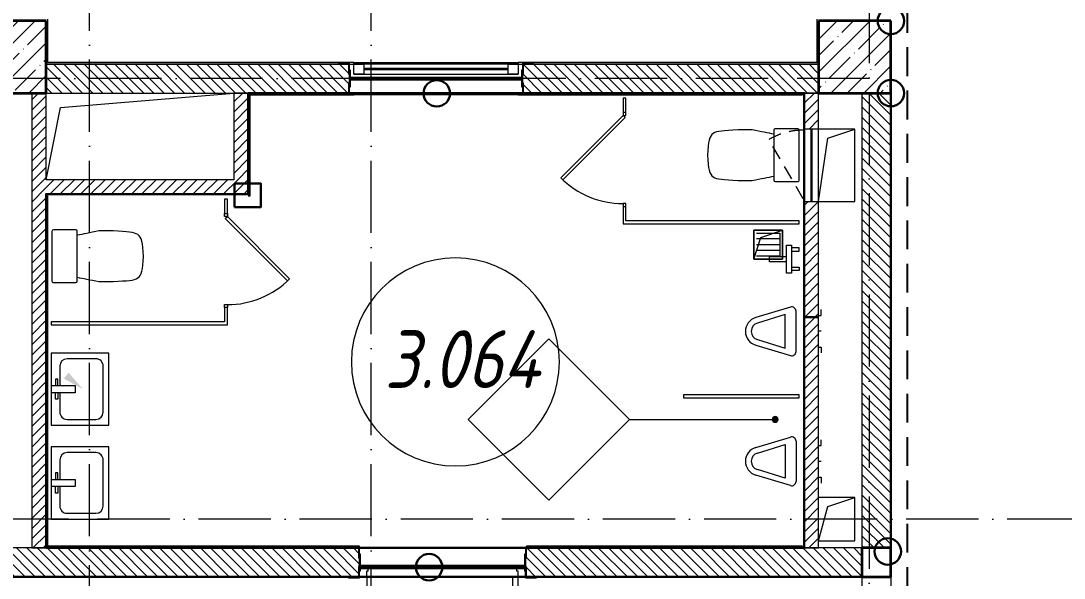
# Model space of a CAD drawing. Header units: millimetres. Extents: x -213536 to 1564669, y -45299 to 942238.
# Drawn here: x 516267 to 523492, y 436026 to 439885 of the extents above; entities that cross this region are included whole.
import ezdxf

# ---------------------------------------------------------------- set-up
doc = ezdxf.new("R2010")
doc.units = ezdxf.units.MM
for name, pattern in [('200_ШТРИХ_ш1п0_6_', [160, 100, -60]), ('50_200_ШТРИХ_1Т_ш5_п1_п1_', [700, 500, -100, 0, -100]), ('Штрих короткий', [300, 150, -150]), ('Штриховая _2 мм - 1 мм_', [300, 200, -100])]:
    doc.linetypes.add(name, pattern=pattern)
for name, color, linetype, lineweight in [('0-1', 7, 'Continuous', 5), ('0-2', 7, 'Continuous', 9), ('2) ПГП 4м', 4, 'Continuous', 30), ('2.1.2) ПГП мини окна 0.9м -', 200, 'Continuous', 53), ('2.2) ПГП двери 2.4 -', 134, 'Continuous', 60), ('3) ЖБ 4м', 3, 'Continuous', 30), ('4) Метл уголки', 6, 'Continuous', 30), ('5) Швы', 2, 'Continuous', 30), ('6) Мини окна 0.4 -', 10, 'Continuous', 30), ('Каркас_Импост', 7, 'Continuous', 13), ('Каркас_Импост-1', 7, 'Continuous', 9), ('Линии', 7, 'Continuous', 9), ('Линии-2', 7, 'Continuous', 5), ('Марки помещений', 7, 'Continuous', 9), ('Несущие колонны', 7, 'Continuous', 9), ('Несущие колонны-1', 7, 'Continuous', 35), ('Обобщенные модели', 7, 'Continuous', 9), ('Общие ребра', 7, 'Continuous', 9), ('Окна', 7, 'Continuous', 9), ('Оси-2', 7, '50_200_ШТРИХ_1Т_ш5_п1_п1_', 9), ('Остекление-1', 7, 'Continuous', 9), ('Открывание в плане-2', 7, '200_ШТРИХ_ш1п0_6_', 9), ('Открывание-1', 7, 'Continuous', 9), ('Панель', 7, 'Continuous', 13), ('Перемычка-1', 7, 'Штрих короткий', 9), ('Стены', 7, 'Continuous', 9), ('Стены-1', 7, 'Continuous', 13), ('Текстовые примечания', 7, 'Continuous', 9), ('Штриховка разреза-1', 7, 'Continuous', 9)]:
    doc.layers.add(name, color=color, linetype=linetype, lineweight=lineweight)
for name, color, linetype, lineweight, true_color in [('Каркас_Импост-2', 7, 'Continuous', 9, 0xaaaaaa), ('Открывание-2', 7, 'Continuous', 9, 0xaaaaaa), ('Панель-1', 7, 'Continuous', 9, 0xaaaaaa), ('Проем-1', 7, 'Continuous', 9, 0xaaaaaa), ('Сантехнические приборы-1', 7, 'Continuous', 9, 0xaaaaaa), ('СТ-1_1', 7, 'Штриховая _2 мм - 1 мм_', 90, 0x888888), ('Стены-2', 7, 'Continuous', 9, 0xaaaaaa), ('Элементы узлов-1', 7, 'Continuous', 9, 0x3b3b3b)]:
    doc.layers.add(name, color=color, linetype=linetype, lineweight=lineweight, true_color=true_color)
doc.layers.get('0-2').off()
doc.styles.add('ISOCPEUR_I_2', font='isocpeui.ttf', dxfattribs={"width": 0.85, "height": 2.3})
pattern_1 = [(45, (0, 0), (-35.35534, 35.35534), [])]
pattern_2 = [(135, (0, 0), (-35.35534, -35.35534), [])]

# ---------------------------------------------------------------- blocks, each defined once
blk = doc.blocks.new('Ось 3 этаж')
at = {"layer": 'Оси-2'}
for p, q in [((518692.1, 423014.8), (518692.1, 477896.8)), ((522142.1, 477896.8), (522142.1, 423014.8)), ((516742.1, 423014.8), (516742.1, 476626.8)), ((522142.1, 439485.4), (501097.4, 439485.4)), ((536900.4, 436435.4), (428373.3, 436435.4))]:
    blk.add_line(p, q, dxfattribs=at)
blk = doc.blocks.new('BSC_Колонна _Прямоугольная - 500х500-V7-АИ2_03_План отделки стен 3-го этажа _Часть 2_')
at = {"layer": 'Несущие колонны'}
h = blk.add_hatch(dxfattribs=at)
h.set_pattern_fill('FP_14', color=256, style=0, pattern_type=2)
h.set_pattern_definition([(45, (-91350, -14400), (-114.04925, 114.04925), []), (45, (-91235.95, -14400), (-114.04925, 114.04925), [201.613, -40.323, 3.353, -36.97])])
h.paths.add_polyline_path([(-250, -250), (250, -250), (250, 250), (-250, 250)], flags=0)
at = {"layer": 'Несущие колонны-1'}
for p, q in [((250, 250), (-250, 250)), ((-250, 250), (-250, -250)), ((250, -250), (250, 250)), ((-250, -250), (250, -250))]:
    blk.add_line(p, q, dxfattribs=at)
blk = doc.blocks.new('BSC_Колонна _Прямоугольная - 500х500-V18-АИ2_03_План отделки стен 3-го этажа _Часть 2_')
at = {"layer": 'Несущие колонны'}
h = blk.add_hatch(dxfattribs=at)
h.set_pattern_fill('FP_26', color=256, style=0, pattern_type=2)
h.set_pattern_definition([(45, (-85500, -14400), (-114.04925, 114.04925), []), (45, (-85385.95, -14400), (-114.04925, 114.04925), [201.613, -40.323, 3.353, -36.97])])
h.paths.add_polyline_path([(-87, -250), (250, -250), (250, 250), (-250, 250), (-250, -250)], flags=0)
at = {"layer": 'Несущие колонны-1'}
for p, q in [((250, 250), (-250, 250)), ((-250, 250), (-250, -250)), ((250, -250), (250, 250)), ((-250, -250), (250, -250))]:
    blk.add_line(p, q, dxfattribs=at)
blk = doc.blocks.new('Дверь_СКБ_1Ст_Внутренняя_ШЕР - СОШ_Д-12_Дв_1150x2100h_С_У учеников_ душевые-28656500-АИ2_03_План отделки стен 3-го этажа _Часть 2_')
at = {"layer": 'Каркас_Импост'}
for p, q in [((-512.5, 100), (-562.5, 100)), ((-562.5, 100), (-562.5, 20)), ((-512.5, 100), (-512.5, 60)), ((587.5, 100), (537.5, 100)), ((537.5, 100), (537.5, 60)), ((587.5, 100), (587.5, 20)), ((-502.5, 20), (-562.5, 20)), ((-512.5, 60), (-502.5, 60)), ((-502.5, 60), (-502.5, 20)), ((527.5, 60), (537.5, 60)), ((527.5, 60), (527.5, 20)), ((587.5, 20), (527.5, 20))]:
    blk.add_line(p, q, dxfattribs=at)
at = {"layer": 'Открывание-1'}
blk.add_arc((-512.5, 100), 1050, 360, 90, dxfattribs=at)
at = {"layer": 'Панель'}
for p, q in [((-512.5, 1150), (-472.5, 1150)), ((-512.5, 1150), (-512.5, 100)), ((-472.5, 100), (-472.5, 1150)), ((-512.5, 100), (-472.5, 100))]:
    blk.add_line(p, q, dxfattribs=at)
blk = doc.blocks.new('SND_Унитаз_Santek_HEO - Santek HEO_ 365х635х785_ выпуск-прямой_ PN4_5_ Х-резьба НР DN15_ К-гл_кон_ П DN100-17949504-АИ2_03_План отделки стен 3-го этажа _Часть 2_')
at = {"layer": 'Сантехнические приборы-1'}
for p, q in [((-175, 423.4), (-175, 325.6)), ((175, 325.6), (175, 423.4)), ((-182.5, 165.8), (-182.5, 10)), ((172.5, 175.8), (-172.5, 175.8)), ((182.5, 10), (182.5, 165.8)), ((-172.5, 0), (172.5, 0))]:
    blk.add_line(p, q, dxfattribs=at)
for centre, start, end in [((-172.5, 165.8), 90, 180), ((172.5, 165.8), 0, 90), ((-172.5, 10), 180, 270), ((172.5, 10), 270, 0)]:
    blk.add_arc(centre, 10, start, end, dxfattribs=at)
for points, knots in [([(0, 634.5), (-96, 631.3), (-168.1, 609.5), (-169.2, 526.5), (-175, 423.4)], [-0.5440111, -0.5440111, -0.5440111, -0.5440111, -0.2757876, 0, 0, 0, 0]), ([(175, 423.4), (169.2, 526.5), (168.1, 609.5), (96, 631.3), (0, 634.5)], [-0.5440111, -0.5440111, -0.5440111, -0.5440111, -0.2682234, 0, 0, 0, 0])]:
    blk.add_open_spline(points, degree=3, knots=knots, dxfattribs=at)
for points in [[(-175, 325.6), (-163, 263.9), (-153.6, 214.5), (-145, 174.9)], [(145, 174.9), (153.6, 214.5), (163, 263.9), (175, 325.6)]]:
    blk.add_open_spline(points, degree=3, dxfattribs=at)
blk = doc.blocks.new('DOR_ДУ_распашная__1Ст_Прямоугольная_ШЕР - Вн_650х2100h_Кабинки С_у-17949507-АИ2_03_План отделки стен 3-го этажа _Часть 2_')
at = {"layer": 'Каркас_Импост-1'}
for p, q in [((-325, 10), (-305, 10)), ((-305, 10), (-305, -10)), ((305, 10), (325, 10)), ((305, -10), (305, 10)), ((-305, -10), (-325, -10)), ((325, -10), (305, -10))]:
    blk.add_line(p, q, dxfattribs=at)
at = {"layer": 'Открывание-2'}
blk.add_arc((305, -10), 610, 180, 225, dxfattribs=at)
at = {"layer": 'Панель-1'}
for p, q in [((-140.5, -427.2), (290.9, 4.1)), ((290.9, 4.1), (305, -10)), ((305, -10), (-126.3, -441.3)), ((-126.3, -441.3), (-140.5, -427.2))]:
    blk.add_line(p, q, dxfattribs=at)
at = {"layer": 'Проем-1'}
for p, q in [((-325, -10), (-325, 10)), ((325, 10), (325, -10))]:
    blk.add_line(p, q, dxfattribs=at)
blk = doc.blocks.new('SND_2D_Раковина1 - 400х300-18442872-АИ2_03_План отделки стен 3-го этажа _Часть 2_')
at = {"layer": 'Сантехнические приборы-1'}
for p, q in [((-250, 220), (-250, -180)), ((250, 220), (-250, 220)), ((250, -180), (250, 220)), ((160, 180), (-160, 180)), ((-210, 130), (-210, -70)), ((210, -70), (210, 130)), ((-25, -180), (-25, -15)), ((-25, -15), (25, -15)), ((25, -15), (25, -180)), ((-160, -120), (-25, -120)), ((-70, -135), (-70, -150)), ((-25, -135), (-70, -135)), ((25, -120), (160, -120)), ((25, -135), (70, -135)), ((70, -135), (70, -150)), ((-250, -180), (250, -180)), ((-70, -150), (-25, -150)), ((70, -150), (25, -150))]:
    blk.add_line(p, q, dxfattribs=at)
for centre, start, end in [((-160, 130), 90, 180), ((160, 130), 360, 90), ((-160, -70), 180, 270), ((160, -70), 270, 360)]:
    blk.add_arc(centre, 50, start, end, dxfattribs=at)
blk = doc.blocks.new('SND_2D_Писуар с инсталляцией - По умолчанию-17910370-АИ2_03_План отделки стен 3-го этажа _Часть 2_')
at = {"layer": 'Сантехнические приборы-1'}
for p, q in [((-95.8, 328.7), (-168.3, 88.8)), ((-57.5, 317.2), (-115.6, 125)), ((115.6, 125), (57.4, 317.4)), ((168.3, 88.7), (95.7, 328.9)), ((-115.6, 125), (115.6, 125)), ((-139.4, 50), (139.6, 50)), ((-109.4, -125), (-149.4, -125)), ((-109.4, -106.9), (-109.4, -125)), ((0.6, -125), (0.6, -106.9)), ((110.6, -106.9), (110.6, -125)), ((110.6, -125), (150.6, -125))]:
    blk.add_line(p, q, dxfattribs=at)
for centre, radius, start, end in [((0, 300), 100, 16.81176, 163.3196), ((0, 300), 60, 16.81176, 163.35778), ((-139.6, 80), 30, 162.99987, 270.42558), ((139.6, 80), 30, 269.99999, 16.8118)]:
    blk.add_arc(centre, radius, start, end, dxfattribs=at)
blk = doc.blocks.new('SND_Унитаз_Santek_HEO - Santek HEO_ 365х635х785_ выпуск-прямой_ PN4_5_ Х-резьба НР DN15_ К-гл_кон_ П DN100-17910376-АИ2_03_План отделки стен 3-го этажа _Часть 2_')
at = {"layer": 'Сантехнические приборы-1'}
for p, q in [((-182.5, -10), (-182.5, -165.8)), ((172.5, 0), (-172.5, 0)), ((182.5, -165.8), (182.5, -10)), ((-172.5, -175.8), (172.5, -175.8)), ((-175, -325.6), (-175, -423.4)), ((175, -423.4), (175, -325.6))]:
    blk.add_line(p, q, dxfattribs=at)
for centre, start, end in [((-172.5, -10), 90, 180), ((172.5, -10), 360, 90), ((-172.5, -165.8), 180, 270), ((172.5, -165.8), 270, 360)]:
    blk.add_arc(centre, 10, start, end, dxfattribs=at)
for points in [[(-145, -174.9), (-153.6, -214.5), (-163, -263.9), (-175, -325.6)], [(175, -325.6), (163, -263.9), (153.6, -214.5), (145, -174.9)]]:
    blk.add_open_spline(points, degree=3, dxfattribs=at)
for points, knots in [([(-175, -423.4), (-169.2, -526.5), (-168.1, -609.5), (-96, -631.3), (0, -634.5)], [0, 0, 0, 0, 0.2757876, 0.5440111, 0.5440111, 0.5440111, 0.5440111]), ([(0, -634.5), (96, -631.3), (168.1, -609.5), (169.2, -526.5), (175, -423.4)], [0, 0, 0, 0, 0.2682234, 0.5440111, 0.5440111, 0.5440111, 0.5440111])]:
    blk.add_open_spline(points, degree=3, knots=knots, dxfattribs=at)
blk = doc.blocks.new('DOR_ДУ_распашная__1Ст_Прямоугольная_ШЕР - Вн_650х2100h_Кабинки С_у-17949503-АИ2_03_План отделки стен 3-го этажа _Часть 2_')
at = {"layer": 'Каркас_Импост-1'}
for p, q in [((-305, 10), (-325, 10)), ((-305, -10), (-305, 10)), ((305, 10), (305, -10)), ((325, 10), (305, 10)), ((-325, -10), (-305, -10)), ((305, -10), (325, -10))]:
    blk.add_line(p, q, dxfattribs=at)
at = {"layer": 'Открывание-2'}
blk.add_arc((305, 10), 610, 135, 180, dxfattribs=at)
at = {"layer": 'Панель-1'}
for p, q in [((-126.3, 441.3), (-140.5, 427.2)), ((305, 10), (-126.3, 441.3)), ((-140.5, 427.2), (290.9, -4.1)), ((290.9, -4.1), (305, 10))]:
    blk.add_line(p, q, dxfattribs=at)
at = {"layer": 'Проем-1'}
for p, q in [((-325, 10), (-325, -10)), ((325, -10), (325, 10))]:
    blk.add_line(p, q, dxfattribs=at)
blk = doc.blocks.new('SND_2D_Писуар с инсталляцией - По умолчанию-21578048-АИ2_03_План отделки стен 3-го этажа _Часть 2_')
at = {"layer": 'Сантехнические приборы-1'}
for p, q in [((-109.4, 125), (-149.4, 125)), ((-109.4, 106.9), (-109.4, 125)), ((0.6, 125), (0.6, 106.9)), ((110.6, 125), (150.6, 125)), ((110.6, 106.9), (110.6, 125)), ((-139.4, -50), (139.6, -50)), ((-95.8, -328.7), (-168.3, -88.8)), ((-115.6, -125), (115.6, -125)), ((-57.5, -317.2), (-115.6, -125)), ((115.6, -125), (57.4, -317.4)), ((168.3, -88.7), (95.7, -328.9))]:
    blk.add_line(p, q, dxfattribs=at)
for centre, radius, start, end in [((-139.6, -80), 30, 89.57442, 197.00013), ((139.6, -80), 30, 343.1882, 90.00001), ((0, -300), 100, 196.6804, 343.18824), ((0, -300), 60, 196.64222, 343.18824)]:
    blk.add_arc(centre, radius, start, end, dxfattribs=at)
blk = doc.blocks.new('120_Окно_СКБ_1Ст - 120_Окно_СКБ_1Ст_c_у 1200x1800_E60-28701336-АИ2_03_План отделки стен 3-го этажа _Часть 2_')
at = {"layer": 'Каркас_Импост'}
for p, q in [((-570, 30), (-570, 100)), ((-570, 100), (-500, 100)), ((-500, 100), (-500, 30)), ((500, 30), (500, 100)), ((500, 100), (570, 100)), ((570, 100), (570, 30)), ((-500, 30), (-570, 30)), ((570, 30), (500, 30))]:
    blk.add_line(p, q, dxfattribs=at)
at = {"layer": 'Каркас_Импост-2'}
for p, q in [((570, 100), (-570, 100)), ((-570, 30), (570, 30))]:
    blk.add_line(p, q, dxfattribs=at)
at = {"layer": 'Остекление-1'}
for p, q in [((500, 70), (-500, 70)), ((500, 60), (-500, 60))]:
    blk.add_line(p, q, dxfattribs=at)
blk = doc.blocks.new('АР_Перемычка - АР_Перемычка-28640938-АИ2_03_План отделки стен 3-го этажа _Часть 2_')
at = {"layer": 'Обобщенные модели'}
blk.add_line((-250, -100), (-243, -100), dxfattribs=at)
blk = doc.blocks.new('154_Стойка_СКБ_Уголок - СМ-2180_200-28268025-АИ2_03_План отделки стен 3-го этажа _Часть 2_')
at = {"layer": 'Обобщенные модели'}
for p, q in [((125, 156), (125, 81)), ((200, 156), (125, 156)), ((131, 81), (131, 150)), ((131, 150), (200, 150)), ((200, 150), (200, 156)), ((125, 81), (131, 81)), ((131, 19), (125, 19)), ((125, 19), (125, -56)), ((131, -50), (131, 19)), ((125, -56), (200, -56)), ((200, -50), (131, -50)), ((200, -56), (200, -50))]:
    blk.add_line(p, q, dxfattribs=at)
blk = doc.blocks.new('Стойка_Влож_Полоса боковая - Полоса-28213942-АИ2_03_План отделки стен 3-го этажа _Часть 2_')
at = {"layer": 'Обобщенные модели'}
for p, q in [((-5, 60), (0, 60)), ((-5, -60), (-5, 60)), ((0, 31), (0, -31)), ((0, -60), (-5, -60))]:
    blk.add_line(p, q, dxfattribs=at)
blk = doc.blocks.new('154_Стойка_СКБ_Уголок - СМ-2480_200-28346303-АИ2_03_План отделки стен 3-го этажа _Часть 2_')
at = {"layer": 'Обобщенные модели'}
for p, q in [((125, 156), (125, 81)), ((200, 156), (125, 156)), ((131, 81), (131, 150)), ((131, 150), (200, 150)), ((200, 150), (200, 156)), ((125, 81), (131, 81)), ((131, 19), (125, 19)), ((125, 19), (125, -56)), ((131, -50), (131, 19)), ((125, -56), (200, -56)), ((200, -50), (131, -50)), ((200, -56), (200, -50))]:
    blk.add_line(p, q, dxfattribs=at)
blk = doc.blocks.new('154_Фахверк_СКБ_Швеллер - Тип_100_3960-28331862-АИ2_03_План отделки стен 3-го этажа _Часть 2_')
at = {"layer": 'Обобщенные модели'}
for p, q in [((175, 50), (125, 50)), ((125, 50), (125, -50)), ((128, 47), (175, 47)), ((128, -47), (128, 47)), ((175, 47), (175, 50)), ((125, -50), (175, -50)), ((175, -47), (128, -47)), ((175, -50), (175, -47))]:
    blk.add_line(p, q, dxfattribs=at)
blk = doc.blocks.new('AR_Отверстие Ниша - Лючок-32402155-АИ2_03_План отделки стен 3-го этажа _Часть 2_')
at = {"layer": 'Окна'}
for p, q in [((250, 50), (-250, 50)), ((-250, 50), (-250, -50)), ((250, -50), (250, 50)), ((-250, -50), (250, -50))]:
    blk.add_line(p, q, dxfattribs=at)
blk = doc.blocks.new('Л_Общий_Лючок - Лючок-29697365-АИ2_03_План отделки стен 3-го этажа _Часть 2_')
at = {"layer": 'Окна'}
for p, q in [((524, 6), (-24, 6)), ((-24, 6), (-24, 0)), ((-24, 0), (0, 0)), ((500, 0), (524, 0)), ((524, 6), (524, 0))]:
    blk.add_line(p, q, dxfattribs=at)
at = {"layer": 'Открывание в плане-2'}
blk.add_line((17.3, 6.5), (428.6, 244), dxfattribs=at)
blk.add_arc((6, 0), 488, 0.70805, 30, dxfattribs=at)
blk = doc.blocks.new('AR_Отверстие прямоугольное _в плите_ - AR_Отверстие прямоугольное _в плите_-V210-АИ2_03_План отделки стен 3-го этажа _Часть 2_')
at = {"layer": 'Обобщенные модели'}
for p, q in [((125, 250), (-125, 250)), ((-62.5, 187.5), (125, 250)), ((125, -250), (125, 250)), ((-125, -250), (-62.5, 187.5)), ((-125, -250), (125, -250))]:
    blk.add_line(p, q, dxfattribs=at)
blk = doc.blocks.new('AR_Отверстие прямоугольное _в плите_ - AR_Отверстие прямоугольное _в плите_-30459207-АИ2_03_План отделки стен 3-го этажа _Часть 2_')
at = {"layer": 'Обобщенные модели'}
for p, q in [((100, 100), (-100, 100)), ((-100, 100), (-100, -100)), ((-50, 50), (100, 100)), ((100, -100), (100, 100)), ((-100, -100), (-50, 50)), ((-100, -100), (100, -100))]:
    blk.add_line(p, q, dxfattribs=at)
blk = doc.blocks.new('AR_Отверстие прямоугольное _в плите_ - AR_Отверстие прямоугольное _в плите_-30552510-АИ2_03_План отделки стен 3-го этажа _Часть 2_')
at = {"layer": 'Обобщенные модели'}
for p, q in [((-550, 200), (650, 300)), ((-650, -300), (-550, 200))]:
    blk.add_line(p, q, dxfattribs=at)
blk = doc.blocks.new('AR_Отверстие прямоугольное _в плите_ - AR_Отверстие прямоугольное _в плите_-30552590-АИ2_03_План отделки стен 3-го этажа _Часть 2_')
at = {"layer": 'Обобщенные модели'}
for p, q in [((125, 150), (-125, 150)), ((-62.5, 87.5), (125, 150)), ((125, -150), (125, 150)), ((-125, -150), (-62.5, 87.5)), ((-125, -150), (125, -150))]:
    blk.add_line(p, q, dxfattribs=at)
blk = doc.blocks.new('АИ_2D_Кран настенный для ванны с душем - 2D_Кран настенный для ванны с душем-24839423-АИ2_03_План отделки стен 3-го этажа _Часть 2_')
at = {"layer": 'Сантехнические приборы-1'}
for p, q in [((-54.5, 0), (-79.1, 0)), ((-79.1, 0), (-79.1, -52.5)), ((-54.5, -52.5), (-54.5, 0)), ((54.5, -52.5), (54.5, 0)), ((54.5, 0), (79.1, 0)), ((79.1, 0), (79.1, -52.5)), ((-97.5, -87.5), (-97.5, -52.5)), ((-97.5, -52.5), (97.5, -52.5)), ((97.5, -52.5), (97.5, -87.5)), ((97.5, -87.5), (-97.5, -87.5)), ((-18.1, -205.8), (-18.1, -87.5)), ((18.1, -87.5), (18.1, -205.8)), ((18.1, -205.8), (-18.1, -205.8))]:
    blk.add_line(p, q, dxfattribs=at)
blk = doc.blocks.new('Проем_Дверь_Прямоугольный - 2900х2800h_витражные проемы-35267925-АИ2_03_План отделки стен 3-го этажа _Часть 2_')
at = {"layer": 'Перемычка-1'}
for p, q in [((1450, 100), (-1450, 100)), ((1450, -100), (-1450, -100))]:
    blk.add_line(p, q, dxfattribs=at)
blk = doc.blocks.new('BSC_Колонна _Прямоугольная1 - 200х200 _металл_-35216022-АИ2_03_План отделки стен 3-го этажа _Часть 2_')
at = {"layer": 'Несущие колонны-1'}
for p, q in [((100, 100), (-100, 100)), ((-100, 100), (-100, -100)), ((100, -100), (100, 100)), ((-100, -100), (100, -100))]:
    blk.add_line(p, q, dxfattribs=at)
blk = doc.blocks.new('0125-Р-ОО-Ш2-АР-о_23_10_2024_rvt-1-АИ2_03_План отделки стен 3-го этажа _Часть 2_')
at = {"layer": 'Штриховка разреза-1'}
h = blk.add_hatch(dxfattribs=at)
h.set_pattern_fill('FP_1', color=256, style=0, pattern_type=2)
h.set_pattern_definition(pattern_2)
h.paths.add_polyline_path([(90539, 14150), (91100, 14150), (91100, 14350), (89056, 14350), (89056, 14281), (89050, 14281), (89050, 14219), (89056, 14219), (89056, 14150), (90073, 14150)], flags=0)
h.paths.add_polyline_path([(87844, 14150), (87844, 14219), (87850, 14219), (87850, 14281), (87844, 14281), (87844, 14350), (85750, 14350), (85750, 14150), (87775, 14150)], flags=0)
h = blk.add_hatch(dxfattribs=at)
h.set_pattern_fill('FP_92', color=256, style=0, pattern_type=2)
h.set_pattern_definition(pattern_1)
h.paths.add_polyline_path([(85750, 11000), (85750, 14150), (85650, 14150), (85650, 11000)], flags=0)
h = blk.add_hatch(dxfattribs=at)
h.set_pattern_fill('FP_92', color=256, style=0, pattern_type=2)
h.set_pattern_definition(pattern_1)
h.paths.add_polyline_path([(87150, 13550), (87150, 14150), (87050, 14150), (87050, 13550)], flags=0)
h = blk.add_hatch(dxfattribs=at)
h.set_pattern_fill('FP_92', color=256, style=0, pattern_type=2)
h.set_pattern_definition(pattern_1)
h.paths.add_polyline_path([(91005, 11000), (91100, 11000), (91100, 12550), (91097, 12550), (91097, 12597), (91003, 12597), (91003, 12550), (91000, 12550), (91000, 11000)], flags=0)
h.paths.add_polyline_path([(91100, 12600), (91100, 13400), (91000, 13400), (91000, 12600), (91097, 12600)], flags=0)
h.paths.add_polyline_path([(91024, 13900), (91100, 13900), (91100, 14150), (91000, 14150), (91001, 13900), (91005, 13900)], flags=0)
h = blk.add_hatch(dxfattribs=at)
h.set_pattern_fill('FP_1', color=256, style=0, pattern_type=2)
h.set_pattern_definition(pattern_2)
h.paths.add_polyline_path([(91600, 11000), (91600, 14150), (91400, 14150), (91400, 11000)], flags=0)
h = blk.add_hatch(dxfattribs=at)
h.set_pattern_fill('FP_92', color=256, style=0, pattern_type=2)
h.set_pattern_definition(pattern_1)
h.paths.add_polyline_path([(85750, 13450), (87150, 13450), (87150, 13550), (85750, 13550)], flags=0)
h = blk.add_hatch(dxfattribs=at)
h.set_pattern_fill('FP_1', color=256, style=0, pattern_type=2)
h.set_pattern_definition(pattern_2)
h.paths.add_polyline_path([(91400, 10800), (91400, 11000), (89076, 10999.5), (89076, 10931), (89070, 10931), (89070, 10869), (89076, 10869), (89076, 10800), (91005, 10800)], flags=0)
h.paths.add_polyline_path([(87914, 10800), (87914, 10869), (87920, 10869), (87920, 10931), (87914, 10931), (87914, 11000), (82506, 11000), (82506, 10931), (82500, 10931), (82500, 10869), (82506, 10869), (82506, 10800), (87845, 10800)], flags=0)
h.paths.add_polyline_path([(80350, 10800), (81344, 10800), (81344, 10869), (81350, 10869), (81350, 10931), (81344, 10931), (81344, 11000), (80350, 11000)], flags=0)
at = {"layer": 'Линии'}
for p, q in [((90650.3, 13200), (90850.3, 13200)), ((90650.3, 13000), (90650.3, 13200)), ((90670.3, 13180), (90830.3, 13180)), ((90830.3, 13180), (90830.3, 13020)), ((90850.3, 13200), (90850.3, 13000)), ((90830.3, 13140), (90670.3, 13140)), ((90830.3, 13100), (90670.3, 13100)), ((90830.3, 13060), (90670.3, 13060)), ((90830.3, 13020), (90670.3, 13020)), ((90850.3, 13000), (90650.3, 13000))]:
    blk.add_line(p, q, dxfattribs=at)
at = {"layer": 'Стены-1'}
for p, q in [((87775, 14350), (85750, 14350)), ((91100, 14350), (89125, 14350)), ((85650, 14150), (85650, 11000)), ((85750, 13550), (85750, 14150)), ((85750, 14150), (87775, 14150)), ((87150, 14150), (87050, 14150)), ((87050, 14150), (87050, 13550)), ((87150, 13550), (87150, 14150)), ((89125, 14150), (91100, 14150)), ((91000, 14150), (91000, 13924)), ((91100, 14150), (91000, 14150)), ((91100, 13900), (91100, 14150)), ((91400, 14150), (91400, 11000)), ((91600, 11000), (91600, 14150)), ((87050, 13550), (85750, 13550)), ((87150, 13450), (87150, 13550)), ((85750, 11000), (85750, 13450)), ((85750, 13450), (87150, 13450)), ((91000, 13376), (91000, 12600)), ((91100, 12600), (91100, 13400)), ((91000, 12550), (91000, 11000)), ((91100, 11000), (91100, 12550)), ((87845, 11000), (82575, 11000)), ((85650, 11000), (85750, 11000)), ((91400, 11000), (89145, 11000)), ((91000, 11000), (91100, 11000)), ((82575, 10800), (87845, 10800)), ((89145, 10800), (91400, 10800))]:
    blk.add_line(p, q, dxfattribs=at)
at = {"layer": 'Стены-2'}
for p, q in [((89765, 14115), (89745, 14115)), ((89745, 14115), (89745, 14015)), ((89765, 14015), (89765, 14115)), ((87005, 13415), (86985, 13415)), ((86985, 13415), (86985, 13315)), ((87005, 13315), (87005, 13415)), ((89745, 13365), (89745, 13265)), ((89765, 13265), (89765, 13365)), ((89745, 13265), (89745, 13245)), ((89745, 13245), (90965, 13245)), ((90965, 13265), (89765, 13265)), ((90965, 13245), (90965, 13265)), ((86985, 12665), (86985, 12565)), ((87005, 12565), (87005, 12665)), ((86985, 12565), (85785, 12565)), ((85785, 12565), (85785, 12545)), ((85785, 12545), (87005, 12545)), ((87005, 12545), (87005, 12565)), ((90965, 12060), (90165, 12060)), ((90165, 12060), (90165, 12040)), ((90165, 12040), (90965, 12040)), ((90965, 12040), (90965, 12060))]:
    blk.add_line(p, q, dxfattribs=at)
at = {"layer": '0-2'}
for name, p in [('BSC_Колонна _Прямоугольная - 500х500-V18-АИ2_03_План отделки стен 3-го этажа _Часть 2_', (85500, 14400)), ('BSC_Колонна _Прямоугольная - 500х500-V7-АИ2_03_План отделки стен 3-го этажа _Часть 2_', (91350, 14400)), ('120_Окно_СКБ_1Ст - 120_Окно_СКБ_1Ст_c_у 1200x1800_E60-28701336-АИ2_03_План отделки стен 3-го этажа _Часть 2_', (88450, 14250)), ('Стойка_Влож_Полоса боковая - Полоса-28213942-АИ2_03_План отделки стен 3-го этажа _Часть 2_', (89050, 14250)), ('154_Стойка_СКБ_Уголок - СМ-2480_200-28346303-АИ2_03_План отделки стен 3-го этажа _Часть 2_', (88925, 14200)), ('AR_Отверстие прямоугольное _в плите_ - AR_Отверстие прямоугольное _в плите_-30552510-АИ2_03_План отделки стен 3-го этажа _Часть 2_', (86400, 13850)), ('AR_Отверстие прямоугольное _в плите_ - AR_Отверстие прямоугольное _в плите_-V210-АИ2_03_План отделки стен 3-го этажа _Часть 2_', (91225, 13650)), ('AR_Отверстие прямоугольное _в плите_ - AR_Отверстие прямоугольное _в плите_-30459207-АИ2_03_План отделки стен 3-го этажа _Часть 2_', (90750.3, 13100)), ('AR_Отверстие прямоугольное _в плите_ - AR_Отверстие прямоугольное _в плите_-30552590-АИ2_03_План отделки стен 3-го этажа _Часть 2_', (91225, 11200)), ('154_Стойка_СКБ_Уголок - СМ-2180_200-28268025-АИ2_03_План отделки стен 3-го этажа _Часть 2_', (88945, 10850)), ('Стойка_Влож_Полоса боковая - Полоса-28213942-АИ2_03_План отделки стен 3-го этажа _Часть 2_', (89070, 10900))]:
    blk.add_blockref(name, p, dxfattribs=at)
for name, p, rotation in [('154_Стойка_СКБ_Уголок - СМ-2480_200-28346303-АИ2_03_План отделки стен 3-го этажа _Часть 2_', (87975, 14300), 180), ('Стойка_Влож_Полоса боковая - Полоса-28213942-АИ2_03_План отделки стен 3-го этажа _Часть 2_', (87850, 14250), 180), ('DOR_ДУ_распашная__1Ст_Прямоугольная_ШЕР - Вн_650х2100h_Кабинки С_у-17949503-АИ2_03_План отделки стен 3-го этажа _Часть 2_', (89755, 13690), 90), ('SND_Унитаз_Santek_HEO - Santek HEO_ 365х635х785_ выпуск-прямой_ PN4_5_ Х-резьба НР DN15_ К-гл_кон_ П DN100-17910376-АИ2_03_План отделки стен 3-го этажа _Часть 2_', (90965, 13720), 269.9999999999996), ('Л_Общий_Лючок - Лючок-29697365-АИ2_03_План отделки стен 3-го этажа _Часть 2_', (91000, 13400), 90), ('AR_Отверстие Ниша - Лючок-32402155-АИ2_03_План отделки стен 3-го этажа _Часть 2_', (91050, 13650), 270), ('DOR_ДУ_распашная__1Ст_Прямоугольная_ШЕР - Вн_650х2100h_Кабинки С_у-17949507-АИ2_03_План отделки стен 3-го этажа _Часть 2_', (86995, 12990), 90), ('SND_Унитаз_Santek_HEO - Santek HEO_ 365х635х785_ выпуск-прямой_ PN4_5_ Х-резьба НР DN15_ К-гл_кон_ П DN100-17949504-АИ2_03_План отделки стен 3-го этажа _Часть 2_', (85790, 13020), 270.0000000000003), ('АИ_2D_Кран настенный для ванны с душем - 2D_Кран настенный для ванны с душем-24839423-АИ2_03_План отделки стен 3-го этажа _Часть 2_', (90965, 13000), 269.9999999999978), ('SND_2D_Писуар с инсталляцией - По умолчанию-17910370-АИ2_03_План отделки стен 3-го этажа _Часть 2_', (90993.1, 12500), 89.99999999999984), ('154_Фахверк_СКБ_Швеллер - Тип_100_3960-28331862-АИ2_03_План отделки стен 3-го этажа _Часть 2_', (91050, 12725), 270), ('SND_2D_Раковина1 - 400х300-18442872-АИ2_03_План отделки стен 3-го этажа _Часть 2_', (85965, 12100), 270.0000000000003), ('SND_2D_Писуар с инсталляцией - По умолчанию-21578048-АИ2_03_План отделки стен 3-го этажа _Часть 2_', (90993.1, 11600), 269.9999999999998), ('SND_2D_Раковина1 - 400х300-18442872-АИ2_03_План отделки стен 3-го этажа _Часть 2_', (85965, 11450), 270.0000000000003), ('154_Стойка_СКБ_Уголок - СМ-2180_200-28268025-АИ2_03_План отделки стен 3-го этажа _Часть 2_', (88045, 10950), 180), ('АР_Перемычка - АР_Перемычка-28640938-АИ2_03_План отделки стен 3-го этажа _Часть 2_', (89070, 10900), 180), ('BSC_Колонна _Прямоугольная1 - 200х200 _металл_-35216022-АИ2_03_План отделки стен 3-го этажа _Часть 2_', (91500, 10900), 270.0000000000001), ('Стойка_Влож_Полоса боковая - Полоса-28213942-АИ2_03_План отделки стен 3-го этажа _Часть 2_', (87920, 10900), 180), ('Дверь_СКБ_1Ст_Внутренняя_ШЕР - СОШ_Д-12_Дв_1150x2100h_С_У учеников_ душевые-28656500-АИ2_03_План отделки стен 3-го этажа _Часть 2_', (88507.5, 10900), 180), ('Проем_Дверь_Прямоугольный - 2900х2800h_витражные проемы-35267925-АИ2_03_План отделки стен 3-го этажа _Часть 2_', (91500, 9350), 89.99999999999993)]:
    blk.add_blockref(name, p, dxfattribs=dict(at, rotation=rotation))
blk = doc.blocks.new('AI_Марка_Помещение_х1__Общий_E___ISO-2_1K_ - Номер-16210215-АИ2_03_План отделки стен 3-го этажа _Часть 2_')
at = {"layer": 'Марки помещений'}
for start, end in [(360, 180), (180, 360)]:
    blk.add_arc((0.039, 0.312), 2.4, start, end, dxfattribs=at)
blk = doc.blocks.new('3этНиз')
at = {"layer": 'Текстовые примечания'}
blk.add_hatch(color=256, dxfattribs=at).paths.add_polyline_path([(516697.5, 437334.7), (516597.5, 437449.6), (516564.2, 437408.5)], flags=0)
at = {"layer": 'Элементы узлов-1'}
blk.add_hatch(color=256, dxfattribs=at).paths.add_polyline_path([(521491, 437105.4), (521496.2, 437106.1), (521501, 437108.1), (521505.2, 437111.3), (521508.3, 437115.4), (521510.3, 437120.3), (521511, 437125.4), (521510.3, 437130.6), (521508.3, 437135.4), (521505.2, 437139.6), (521501, 437142.8), (521496.2, 437144.8), (521491, 437145.4), (521485.8, 437144.8), (521481, 437142.8), (521476.9, 437139.6), (521473.7, 437135.4), (521471.7, 437130.6), (521471, 437125.4), (521471.7, 437120.3), (521473.7, 437115.4), (521476.9, 437111.3), (521481, 437108.1), (521485.8, 437106.1)], flags=0)
at = {"layer": 'Линии-2'}
for p, q in [((519924.1, 437684.1), (519365.4, 437125.4)), ((520482.7, 437125.4), (519924.1, 437684.1)), ((519365.4, 437125.4), (519924.1, 436566.8)), ((519924.1, 436566.8), (520482.7, 437125.4)), ((520482.7, 437125.4), (521471, 437125.4))]:
    blk.add_line(p, q, dxfattribs=at)
for start, end in [(90, 270), (270, 90)]:
    blk.add_arc((521491, 437125.4), 20, start, end, dxfattribs=at)
at = {"layer": 'Общие ребра'}
for p, q in [((517849.1, 439378.4), (518572.1, 439378.4)), ((517849.1, 438678.4), (517849.1, 439378.4)), ((519712.1, 439378.4), (521685.1, 439378.4)), ((516442.1, 438678.4), (516449.1, 438678.4)), ((516449.1, 437641.4), (516449.1, 438678.4)), ((516442.1, 437641.4), (516454.1, 437641.4)), ((516454.1, 436242.4), (518612.1, 436242.4)), ((519768.1, 436242.4), (521685.1, 436242.4))]:
    blk.add_line(p, q, dxfattribs=at)
at = {"layer": 'СТ-1_1', "lineweight": 25}
blk.add_line((522404.1, 448403.4), (522404.1, 433247.4), dxfattribs=at)
at = {"layer": 'Стены'}
for p, q in [((518572.1, 439597.4), (519712.1, 439597.4)), ((519712.1, 439585.4), (518572.1, 439585.4)), ((518572.1, 439385.4), (519712.1, 439385.4)), ((519712.1, 439373.4), (518572.1, 439373.4))]:
    blk.add_line(p, q, dxfattribs=at)
at = {"layer": 'Стены-1'}
for p, q in [((516454.1, 439597.4), (516454.1, 439897.4)), ((521780.1, 439897.4), (521780.1, 439597.4)), ((516442.1, 439585.4), (518467.1, 439585.4)), ((518572.1, 439597.4), (516454.1, 439597.4)), ((518542.1, 439585.4), (518572.1, 439585.4)), ((518572.1, 439585.4), (518572.1, 439597.4)), ((521780.1, 439597.4), (519712.1, 439597.4)), ((519712.1, 439597.4), (519712.1, 439585.4)), ((519712.1, 439585.4), (519742.1, 439585.4)), ((519817.1, 439585.4), (521792.1, 439585.4)), ((518467.1, 439385.4), (517842.1, 439385.4)), ((517842.1, 439385.4), (517842.1, 438685.4)), ((517854.1, 439373.4), (518572.1, 439373.4)), ((517854.1, 438673.4), (517854.1, 439373.4)), ((518572.1, 439385.4), (518542.1, 439385.4)), ((518572.1, 439373.4), (518572.1, 439385.4)), ((519742.1, 439385.4), (519712.1, 439385.4)), ((519712.1, 439385.4), (519712.1, 439373.4)), ((519712.1, 439373.4), (521680.1, 439373.4)), ((521692.1, 439385.4), (519817.1, 439385.4)), ((521692.1, 439373.4), (521692.1, 439385.4)), ((516442.1, 438673.4), (516442.1, 436247.4)), ((516454.1, 436235.4), (516454.1, 438673.4)), ((517842.1, 438673.4), (517854.1, 438673.4)), ((518612.1, 436247.4), (516442.1, 436247.4)), ((518612.1, 436241.4), (518612.1, 436247.4)), ((521680.1, 436247.4), (519768.1, 436247.4)), ((519768.1, 436247.4), (519768.1, 436241.4)), ((521692.1, 436235.4), (521692.1, 436247.4)), ((516454.1, 436235.4), (518537.1, 436235.4)), ((519837.1, 436235.4), (521692.1, 436235.4))]:
    blk.add_line(p, q, dxfattribs=at)
at = {"layer": '0-1'}
blk.add_blockref('0125-Р-ОО-Ш2-АР-о_23_10_2024_rvt-1-АИ2_03_План отделки стен 3-го этажа _Часть 2_', (430692.1, 425235.4), dxfattribs=at)
at = {"layer": 'Марки помещений', "color": 3, "xscale": 300, "yscale": 300, "zscale": 99.99999999999993}
blk.add_blockref('AI_Марка_Помещение_х1__Общий_E___ISO-2_1K_ - Номер-16210215-АИ2_03_План отделки стен 3-го этажа _Часть 2_', (519264.6, 437430), dxfattribs=at)
at = {"layer": 'Марки помещений', "color": 114, "true_color": 0x139b48, "insert": (518785.5, 437742.9), "char_height": 400, "width": 817.721, "attachment_point": 1, "style": 'ISOCPEUR_I_2'}
blk.add_mtext('3.064', dxfattribs=at)

msp = doc.modelspace()

# ---------------------------------------------------------------- linework, layer by layer
at = {"layer": '2) ПГП 4м'}
msp.add_lwpolyline([(516442.1, 436235.4), (516442.1, 438685.4), (517842.1, 438685.4), (517842.1, 439385.4), (521692.1, 439385.4), (521692.1, 436235.4)], close=True, dxfattribs=at)
for points in [[(522292.1, 439385.4), (522292.1, 436235.4)], [(522092.1, 436035.4), (511042.1, 436035.4)]]:
    msp.add_lwpolyline(points, dxfattribs=at)
at = {"layer": '2.1.2) ПГП мини окна 0.9м -'}
msp.add_lwpolyline([(518547.1, 439485.4), (519742.1, 439485.4)], dxfattribs=at)
at = {"layer": '2.2) ПГП двери 2.4 -'}
msp.add_lwpolyline([(518606.1, 436104.4), (519757.1, 436104.4)], dxfattribs=at)
at = {"layer": '3) ЖБ 4м'}
msp.add_lwpolyline([(522292.1, 439385.4), (522292.1, 439885.4)], dxfattribs=at)
at = {"layer": '4) Метл уголки'}
msp.add_lwpolyline([(517747.4, 438594.9), (517928.7, 438594.9), (517928.7, 438759.6), (517747.4, 438759.6)], close=True, dxfattribs=at)
at = {"layer": '5) Швы'}
for centre in [(522292.1, 439885.4), (519147.1, 439383.5), (522292.1, 439385.4), (522270.8, 436211.2), (519094.4, 436102.5)]:
    msp.add_circle(centre, 91.6, dxfattribs=at)
at = {"layer": '6) Мини окна 0.4 -'}
msp.add_lwpolyline([(521742.1, 438635.4), (521742.1, 439135.4)], dxfattribs=at)

# ---------------------------------------------------------------- block references
at = {"color": 5, "lineweight": 30}
msp.add_blockref('Ось 3 этаж', (0, 0), dxfattribs=at)
at = {"layer": '3) ЖБ 4м'}
msp.add_blockref('3этНиз', (0, 0), dxfattribs=at)

# ---------------------------------------------------------------- texts
at = {"layer": 'Марки помещений', "color": 114, "true_color": 0x139b48, "insert": (518786.3, 437742.8), "char_height": 400, "width": 817.721, "attachment_point": 1, "style": 'ISOCPEUR_I_2'}
msp.add_mtext('3.064', dxfattribs=at)

doc.saveas('drawing.dxf')
